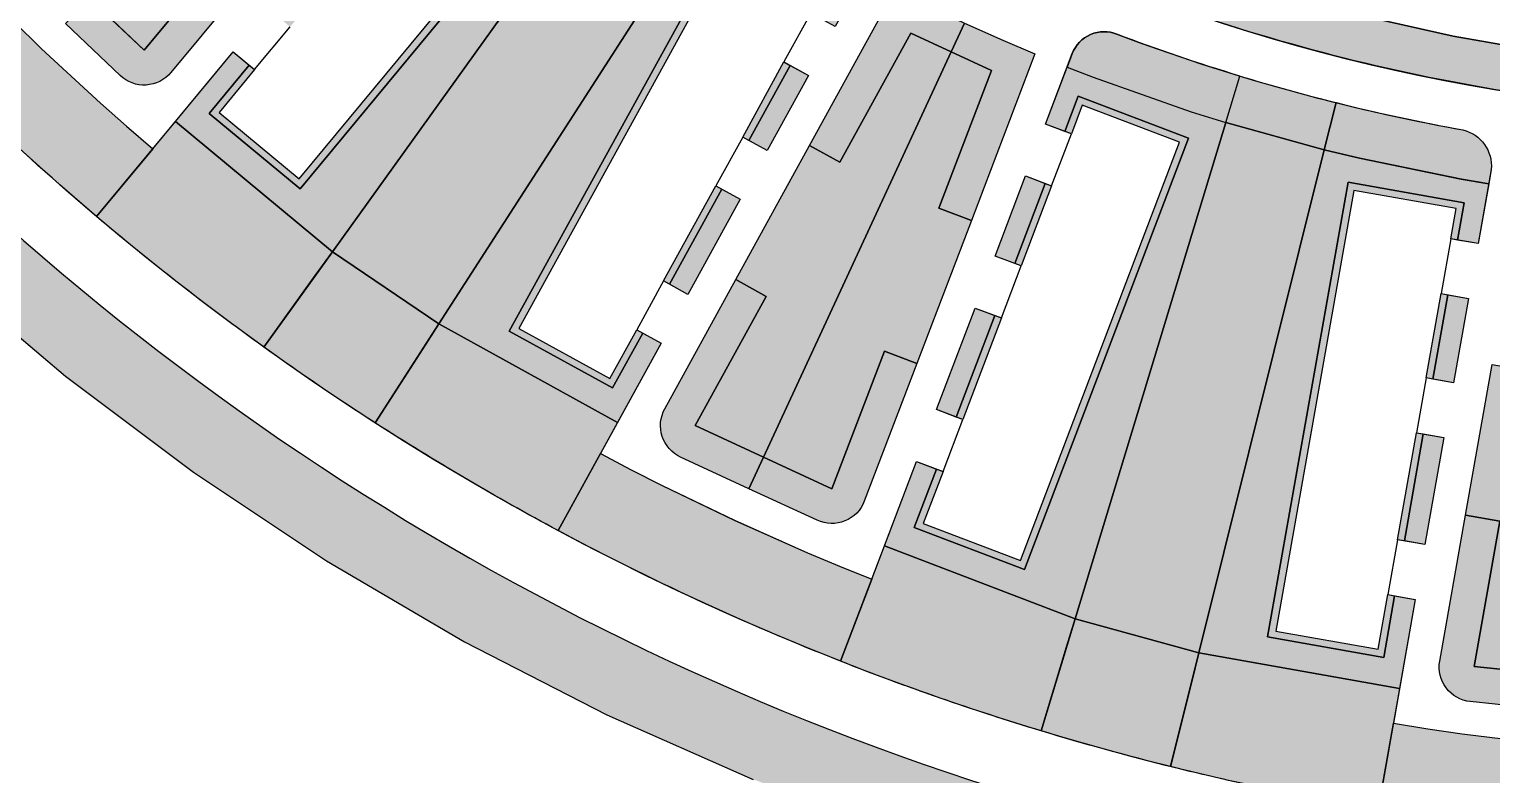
# Model space of a CAD drawing. Header units: millimetres. Extents: x 2240546 to 2245671, y 376439 to 383894.
# Drawn here: x 2243454.5 to 2243664.8, y 377896.7 to 378003.9 of the extents above; entities that cross this region are included whole.
import ezdxf

# ---------------------------------------------------------------- set-up
doc = ezdxf.new("R2010")
doc.units = ezdxf.units.MM
for name, color, linetype, true_color in [('благоустройство_внутридворовые_дороги', 7, 'Continuous', 0x000000), ('благоустройство_внутридворовые_площадки', 7, 'Continuous', 0x000000), ('благоустройство_внутриквартальные_дороги_парковки', 7, 'Continuous', 0x000000), ('благоустройство_зеленые насаждения', 7, 'Continuous', 0x000000), ('благоустройство_озеленение', 7, 'Continuous', 0x000000), ('благоустройство_отмостка', 7, 'Continuous', 0x000000), ('благоустройство_парковка', 7, 'Continuous', 0x000000), ('благоустройство_спорт', 7, 'Continuous', 0x000000)]:
    doc.layers.add(name, color=color, linetype=linetype, true_color=true_color)
for name, color, linetype, transparency in [('благоустройство_штриховка_внутридомовые_площадки', 221, 'Continuous', 0.5), ('благоустройство_штриховка_зеленые насаждения', 90, 'Continuous', 0.5), ('благоустройство_штриховка_озеленение', 105, 'Continuous', 0.5), ('благоустройство_штриховка_отмостка', 160, 'Continuous', 0.5), ('благоустройство_штриховка_парковка', 252, 'Continuous', 0.5), ('благоустройство_штриховка_спорт', 165, 'Continuous', 0.5)]:
    doc.layers.add(name, color=color, linetype=linetype, transparency=transparency)

msp = doc.modelspace()

# ---------------------------------------------------------------- hatches: boundary and pattern name
at = {"layer": 'благоустройство_штриховка_внутридомовые_площадки'}
h = msp.add_hatch(color=256, dxfattribs=at)
h.dxf.hatch_style = 1
edge = h.paths.add_edge_path()
edge.add_line((2243464.181193324, 377976.9896142869), (2243475.516329422, 377990.6573941502))
edge.add_line((2243475.516329422, 377990.6573941502), (2243498.107713418, 377971.9317375436))
edge.add_line((2243498.107713418, 377971.9317375436), (2243488.247885377, 377958.2041880465))
edge.add_arc((2243710.673171768, 378267.9703733175), 381.3503606443486, 229.7318150913817, 234.3200462095495, ccw=False)
h = msp.add_hatch(color=256, dxfattribs=at)
h.dxf.hatch_style = 1
edge = h.paths.add_edge_path()
edge.add_line((2243504.230164188, 377947.331351698), (2243513.380495264, 377961.5369891122))
edge.add_line((2243513.380495264, 377961.5369891122), (2243539.115076352, 377947.3787062834))
edge.add_line((2243539.115076352, 377947.3787062834), (2243530.567330601, 377931.8305459518))
edge.add_arc((2243710.673171773, 378267.9703733109), 381.3503606413211, 237.2245939439619, 241.8173131142083, ccw=False)
h = msp.add_hatch(color=256, dxfattribs=at)
h.dxf.hatch_style = 1
edge = h.paths.add_edge_path()
edge.add_line((2243571.17214192, 377913.0512836134), (2243577.491055484, 377929.6140678154))
edge.add_line((2243577.491055484, 377929.6140678154), (2243604.917194094, 377919.1604342862))
edge.add_line((2243604.917194094, 377919.1604342862), (2243600.016005974, 377903.027789855))
edge.add_arc((2243710.67317179, 378267.9703733411), 381.3503606763534, 248.54268037333298, 253.1317511832754, ccw=False)
h = msp.add_hatch(color=256, dxfattribs=at)
h.dxf.hatch_style = 1
edge = h.paths.add_edge_path()
edge.add_line((2243618.648915856, 377897.889795753), (2243622.725949808, 377914.2441981162))
edge.add_line((2243622.725949808, 377914.2441981162), (2243651.577839302, 377909.1269515099))
edge.add_line((2243651.577839302, 377909.1269515099), (2243648.501898037, 377891.7220108088))
edge.add_arc((2243710.673171798, 378267.9703733672), 381.3503607038534, 256.036036528064, 260.6172297214437, ccw=False)
at = {"layer": 'благоустройство_штриховка_зеленые насаждения'}
h = msp.add_hatch(color=256, dxfattribs=at)
h.dxf.hatch_style = 1
h.paths.add_polyline_path([(2243432.96535363, 378184.5398299106), (2243361.593870905, 378163.0302215508), (2243367.370228818, 378145.4817499255), (2243437.56232893, 378170.5761162119)])
h.paths.add_polyline_path([(2243425.144127647, 378041.4828236525), (2243483.535535209, 378087.8213964698), (2243474.691707065, 378099.5641315955), (2243414.028601357, 378056.2390103792)])
h.paths.add_polyline_path([(2243553.749553695, 378024.2088424526), (2243513.380495264, 377961.5369891122), (2243498.107713418, 377971.9317375436), (2243541.596379467, 378032.4797322301)])
h.paths.add_polyline_path([(2243640.756508552, 377986.5710455166), (2243622.725949808, 377914.2441981162), (2243604.917194094, 377919.1604342862), (2243626.586610967, 377990.4870165132)])
at = {"layer": 'благоустройство_штриховка_озеленение'}
h = msp.add_hatch(color=256, dxfattribs=at)
h.dxf.hatch_style = 1
edge = h.paths.add_edge_path()
edge.add_line((2243750.065189532, 377868.2842828212), (2243729.729840603, 377842.7888543669))
edge.add_line((2243729.729840603, 377842.7888543669), (2243715.164217213, 377824.5272149753))
edge.add_line((2243715.164217213, 377824.5272149753), (2243679.390310575, 377789.4594794274))
edge.add_arc((2243675.190170497, 377793.7441991757), 6.000000000040395, 265.6852534257291, 314.428877117389, ccw=False)
edge.add_arc((2243710.997436291, 378268.3318569419), 481.9365558429726, 209.3766212396923, 265.6852534258702, ccw=False)
edge.add_arc((2243296.259636924, 378034.8620238502), 6.000000000040554, 129.573413570651, 209.3766212378779, ccw=False)
edge.add_line((2243292.437238602, 378039.4868774768), (2243356.635538968, 378092.5461730609))
edge.add_arc((2243359.001608998, 378089.5763913987), 3.797089742026076, 26.18548165470179, 128.544863079497, ccw=False)
edge.add_arc((2243711.505055718, 378267.761085825), 391.1822117079377, 206.8219656373001, 274.8918008137009)
edge.add_arc((2243745.37450766, 377872.0256065943), 5.999999999999047, -38.576130654556096, 94.89180081271451, ccw=False)
h.paths.add_polyline_path([(2243300.752326224, 378034.034505347), (2243328.166667989, 378056.6922027413), (2243355.577207067, 378079.3467572508), (2243368.568230068, 378056.8141121496), (2243381.221554879, 378037.6070411429), (2243394.954826703, 378019.1523657622), (2243409.722348829, 378001.5122296812), (2243425.474227178, 377984.7463450734), (2243442.158586183, 377968.909690956), (2243459.725024809, 377954.05051456), (2243478.108191085, 377940.2239661592), (2243497.253144562, 377927.4708906144), (2243517.095288005, 377915.8343315073), (2243537.571119912, 377905.3514855703), (2243558.614575407, 377896.056396552), (2243580.155417634, 377887.9802562156), (2243602.122605566, 377881.1496764554), (2243624.444360254, 377875.5869238779), (2243647.047523738, 377871.3101902045), (2243669.856592242, 377868.333588442), (2243693.02170411, 377866.6567493176), (2243721.561479864, 377866.4323857408), (2243722.302927638, 377848.7126170077), (2243708.099357251, 377830.9049012956), (2243673.8749137, 377797.3560426864), (2243650.957872407, 377799.7258923344), (2243621.097379521, 377804.5277182259), (2243597.657290986, 377809.6922263389), (2243574.508970398, 377816.0408024475), (2243551.71375477, 377823.5566237076), (2243529.33039021, 377832.220192725), (2243507.415410726, 377842.0096100857), (2243486.026496996, 377852.8990997235), (2243465.217022425, 377864.8615513959), (2243445.042621611, 377877.8650390867), (2243426.021325357, 377891.5229989057), (2243407.252429103, 377906.4820677938), (2243389.266241506, 377922.3761696066), (2243372.110451031, 377939.1633430788), (2243355.829265494, 377956.8003661568), (2243340.465435142, 377975.2408549956), (2243326.058187414, 377994.4375817704), (2243312.643968228, 378014.3420662411)], flags=16)
h = msp.add_hatch(color=256, dxfattribs=at)
h.dxf.hatch_style = 1
h.paths.add_polyline_path([(2243475.516329422, 377990.6573941502), (2243483.821158173, 378000.6712631932), (2243486.142404932, 377998.7472194268), (2243480.392870426, 377991.8107433358), (2243493.447051042, 377980.9903448815), (2243535.801180277, 378032.088117147), (2243522.747006775, 378042.9085241826), (2243519.286714583, 378038.7338846461), (2243516.975549764, 378040.6484554437), (2243522.564957324, 378047.3881001744), (2243525.626459444, 378044.8133035131), (2243537.384332711, 378035.5628017618), (2243541.596379467, 378032.4797322301), (2243498.107713418, 377971.9317375436)])
h.paths.add_polyline_path([(2243504.006721817, 378025.0107886602), (2243511.868625539, 378034.4905836877), (2243514.180879381, 378032.5739940039), (2243506.321496438, 378023.0921095445)], flags=17)
h.paths.add_polyline_path([(2243488.928077851, 378006.8291294662), (2243498.899800927, 378018.8529209264), (2243501.21621299, 378016.932884561), (2243491.247687168, 378004.906442949)], flags=17)
h = msp.add_hatch(color=256, dxfattribs=at)
h.dxf.hatch_style = 1
edge = h.paths.add_edge_path()
edge.add_arc((2243711.227620468, 378268.5503087275), 488.2444813585995, 209.5139080991794, 263.5814772800924, ccw=False)
edge.add_arc((2243282.597542293, 378025.5058382428), 4.510514244161068, 33.93860936456628, 131.4206566140118)
edge.add_line((2243279.6134661, 378028.8881492901), (2243218.316556584, 377978.2268261421))
edge.add_arc((2243222.138954906, 377973.6019725155), 5.999999999808238, 129.5734135668693, 211.0768602717923)
edge.add_arc((2243711.198153158, 378268.3520197278), 577.0135635221053, 211.0768602714099, 252.9048203245552)
edge.add_arc((2243547.516598354, 377734.2371570957), 18.38976869824999, 251.1640875196371, 288.8359124789898)
edge.add_line((2243553.453900376, 377716.8322141923), (2243604.933020054, 377739.0244705652))
edge.add_line((2243604.933020054, 377739.0244705652), (2243659.115264485, 377772.2906557372))
edge.add_arc((2243655.975933962, 377777.4038351661), 6.000000000258274, 301.5486095541805, 443.5814772758641)
h.paths.add_polyline_path([(2243226.618025963, 377972.7631986602), (2243253.892309148, 377995.3051389471), (2243281.209030794, 378017.8821542255), (2243294.883884732, 377995.7650957647), (2243307.92908821, 377976.8202210417), (2243321.835913173, 377958.4989406553), (2243336.574842193, 377940.8401041927), (2243352.114920851, 377923.8808920692), (2243368.422768609, 377907.6578709764), (2243385.462620927, 377892.2065971213), (2243403.197920859, 377877.5600752201), (2243421.592914441, 377863.7479350881), (2243440.606360481, 377850.8012673893), (2243460.198785083, 377838.7469833232), (2243480.327436628, 377827.6114485814), (2243500.94886544, 377817.4186447011), (2243522.020133216, 377808.1898071222), (2243543.493190835, 377799.9458464292), (2243565.324609238, 377792.7032680745), (2243596.838744429, 377784.1718419035), (2243645.697161535, 377775.2000275024), (2243600.544728135, 377747.477860836), (2243547.977709168, 377724.8166193665), (2243542.051338603, 377726.6294838772), (2243516.464165784, 377735.28303031), (2243494.097422916, 377743.9859509734), (2243472.117445888, 377753.6274805342), (2243450.564530808, 377764.1900647352), (2243429.47691421, 377775.655045477), (2243408.893632402, 377788.0012035542), (2243388.850400348, 377801.2071068579), (2243369.529339811, 377815.1389796867), (2243350.669196456, 377829.9851853614), (2243332.453681022, 377845.6157935433), (2243314.9162889, 377862.0019791468), (2243298.087014563, 377879.1156849543), (2243281.997043374, 377896.9251960086), (2243266.673659711, 377915.400381335), (2243252.145888045, 377934.5063013283), (2243238.439774322, 377954.208471912)], flags=16)
h = msp.add_hatch(color=256, dxfattribs=at)
h.dxf.hatch_style = 1
h.paths.add_polyline_path([(2243539.115076352, 377947.3787062834), (2243513.380495264, 377961.5369891122), (2243553.749553695, 378024.2088424526), (2243558.16202089, 378021.4224027216), (2243571.102904092, 378013.8668050289), (2243574.621398327, 378011.9639200743), (2243570.403219254, 378004.2911457216), (2243567.772475473, 378005.7384928669), (2243570.383053409, 378010.4835635559), (2243555.527318961, 378018.6566785257), (2243523.535391897, 377960.5071196564), (2243538.391120971, 377952.3339949223), (2243542.739393349, 377960.2375550962), (2243545.384355142, 377958.7823856765)])
h.paths.add_polyline_path([(2243557.979691755, 377987.9388132131), (2243563.916231494, 377998.7292593881), (2243566.549165502, 377997.2807072536), (2243560.615997532, 377986.4884060434)], flags=17)
h.paths.add_polyline_path([(2243546.595641548, 377967.2467962456), (2243554.123451392, 377980.9295863066), (2243556.761947394, 377979.4779741488), (2243549.238413112, 377965.7928318167)], flags=17)
h = msp.add_hatch(color=256, dxfattribs=at)
h.dxf.hatch_style = 1
edge = h.paths.add_edge_path()
edge.add_line((2243431.798570388, 378007.8606767104), (2243441.146022589, 378016.3997496835))
edge.add_line((2243441.146022589, 378016.3997496835), (2243444.583334439, 378012.7675822888))
edge.add_line((2243444.583334439, 378012.7675822888), (2243448.070690671, 378009.1811313365))
edge.add_line((2243448.070690671, 378009.1811313365), (2243456.27300371, 378001.1146501786))
edge.add_line((2243456.27300371, 378001.1146501786), (2243464.722725389, 377993.3076054401))
edge.add_line((2243464.722725389, 377993.3076054401), (2243468.471917458, 377989.9958282663))
edge.add_line((2243468.471917458, 377989.9958282663), (2243472.264377456, 377986.7362270689))
edge.add_line((2243472.264377456, 377986.7362270689), (2243464.181193324, 377976.9896142868))
edge.add_arc((2243710.673171843, 378267.9703733992), 381.3503607549131, 223.0060351164906, 229.7318150907823, ccw=False)
h = msp.add_hatch(color=256, dxfattribs=at)
h.dxf.hatch_style = 1
edge = h.paths.add_edge_path()
edge.add_line((2243621.741820917, 378013.10448239), (2243626.477971445, 378011.4972065176))
edge.add_line((2243626.477971445, 378011.4972065176), (2243631.245987489, 378009.9768995471))
edge.add_line((2243631.245987489, 378009.9768995471), (2243645.175574686, 378006.0818638076))
edge.add_line((2243645.175574686, 378006.0818638076), (2243659.293148298, 378002.937350217))
edge.add_line((2243659.293148298, 378002.937350217), (2243664.220461027, 378002.071712642))
edge.add_line((2243664.220461027, 378002.071712642), (2243669.147773747, 378001.2060750702))
edge.add_line((2243669.147773747, 378001.2060750702), (2243668.236726643, 377994.7695368147))
edge.add_arc((2243710.997436295, 378268.3318569505), 276.8841297150421, 250.7048470774595, 261.11594756848547, ccw=False)
edge.add_line((2243619.505353943, 378007.0006109142), (2243621.741820917, 378013.10448239))
h = msp.add_hatch(color=256, dxfattribs=at)
h.dxf.hatch_style = 1
h.paths.add_polyline_path([(2243582.127372175, 377941.7665226517), (2243584.983170028, 377940.6802255409), (2243581.776406622, 377932.2498770285), (2243597.624214267, 377926.2216395481), (2243621.220462956, 377988.2544666766), (2243605.372659275, 377994.2827145753), (2243603.448148626, 377989.223315602), (2243600.640232258, 377990.2913994073), (2243603.761851063, 377998.4736125887), (2243607.511902035, 377997.0134333426), (2243621.599725383, 377992.051216887), (2243626.586610967, 377990.4870165132), (2243604.917194094, 377919.1604342863), (2243577.491055484, 377929.6140678154)])
h.paths.add_polyline_path([(2243593.398658074, 377971.3101888736), (2243597.788610819, 377982.8168882698), (2243600.603902594, 377981.7459989849), (2243596.225303981, 377970.2349806693)], flags=17)
h.paths.add_polyline_path([(2243584.978992421, 377949.2410306612), (2243590.547032458, 377963.8356667889), (2243593.381053783, 377962.7576531008), (2243587.827414871, 377948.157539029)], flags=17)
h = msp.add_hatch(color=256, dxfattribs=at)
h.dxf.hatch_style = 1
edge = h.paths.add_edge_path()
edge.add_line((2243626.586610967, 377990.4870165132), (2243628.621418372, 377997.184744399))
edge.add_arc((2243710.997436305, 378268.3318569847), 283.3841297497155, 253.1009234675803, 256.0019015991517)
edge.add_line((2243642.449736397, 377993.3631718017), (2243640.756508552, 377986.5710455166))
edge.add_line((2243640.756508552, 377986.5710455166), (2243626.586610967, 377990.4870165132))
h = msp.add_hatch(color=256, dxfattribs=at)
h.dxf.hatch_style = 1
h.paths.add_polyline_path([(2243651.577839301, 377909.1269515101), (2243622.725949808, 377914.2441981162), (2243640.756508552, 377986.5710455166), (2243645.801213711, 377985.3611953071), (2243660.462869395, 377982.3787885018), (2243664.405292128, 377981.7099546262), (2243662.881458662, 377973.0874782365), (2243659.926035154, 377973.610735484), (2243660.871500745, 377978.9508304257), (2243644.175554173, 377981.9068450288), (2243632.604839865, 377916.5541621126), (2243649.300784491, 377913.5981365347), (2243650.871498544, 377922.4697044133), (2243653.842903747, 377921.9436176093)])
h.paths.add_polyline_path([(2243658.531322591, 377965.7332436129), (2243661.489207834, 377965.2095505155), (2243659.345896285, 377953.0818123808), (2243656.384221304, 377953.6061764506)], flags=17)
h.paths.add_polyline_path([(2243652.266210023, 377930.3471901618), (2243654.989509825, 377945.7286907019), (2243657.953646539, 377945.2038907826), (2243655.235153493, 377929.8215392072)], flags=17)
h = msp.add_hatch(color=256, dxfattribs=at)
h.dxf.hatch_style = 1
edge = h.paths.add_edge_path()
edge.add_line((2243488.247885377, 377958.2041880463), (2243495.632720555, 377968.4858775457))
edge.add_line((2243495.632720555, 377968.4858775457), (2243498.107713418, 377971.9317375436))
edge.add_line((2243498.107713418, 377971.9317375436), (2243513.380495264, 377961.5369891122))
edge.add_line((2243513.380495264, 377961.5369891122), (2243511.083420579, 377957.97084382))
edge.add_line((2243511.083420579, 377957.97084382), (2243504.230164192, 377947.3313516956))
edge.add_arc((2243710.673171793, 378267.9703733526), 381.3503606875019, 234.3200462096388, 237.2245939454328, ccw=False)
h = msp.add_hatch(color=256, dxfattribs=at)
h.dxf.hatch_style = 1
edge = h.paths.add_edge_path()
edge.add_arc((2243520.227111492, 377711.1563276603), 5.999999999993748, 277.2576452882601, 431.0815649491723)
edge.add_arc((2243711.198153157, 378268.352019724), 583.0135635186404, 211.1658536573136, 251.0815649502661, ccw=False)
edge.add_arc((2243208.433723055, 377964.0425100059), 4.67797601076352, 33.61823493345445, 122.0193075238727)
edge.add_line((2243205.953436741, 377968.0088230744), (2243144.41756091, 377917.1499964994))
edge.add_arc((2243148.239959232, 377912.5251428729), 5.999999999718504, 129.5734135675775, 212.3041310149553)
edge.add_arc((2243711.117588278, 378268.4184135962), 671.951383680911, 212.3041310126749, 236.2782000476982)
edge.add_line((2243338.07643322, 377709.527584665), (2243360.305399296, 377699.9123227854))
edge.add_line((2243360.305399296, 377699.9123227854), (2243436.938529983, 377694.5009284618))
edge.add_line((2243436.938529983, 377694.5009284618), (2243520.985099512, 377705.2043990517))
h.paths.add_polyline_path([(2243152.747512755, 377911.7099095092), (2243179.93999677, 377934.1842435456), (2243207.158125507, 377956.6797727057), (2243220.756590137, 377935.6984469207), (2243234.038205613, 377916.9190441821), (2243248.0389596, 377898.6691437021), (2243262.737170335, 377880.9769722878), (2243278.112064668, 377863.867609159), (2243294.13851111, 377847.3690210562), (2243310.793030054, 377831.5052255089), (2243328.051396438, 377816.2993323803), (2243345.887341321, 377801.7745815182), (2243364.273161687, 377787.9535163596), (2243383.181666126, 377774.8565348319), (2243402.584020154, 377762.5035882113), (2243422.451412776, 377750.913008219), (2243449.607777283, 377736.6773461326), (2243505.235302341, 377712.7753639258), (2243436.670443856, 377704.0435150187), (2243362.590311931, 377709.2746311402), (2243356.189647289, 377712.0432739336), (2243342.639014895, 377717.9046747142), (2243333.264528946, 377724.1443513648), (2243313.799773774, 377738.1845119434), (2243294.855968703, 377752.9208855111), (2243276.457560059, 377768.3345704666), (2243258.630460164, 377784.4038566905), (2243241.396793912, 377801.1087547781), (2243224.77953968, 377818.4270364146), (2243208.800566727, 377836.3359139991), (2243193.481081989, 377854.8115871262), (2243178.840559097, 377873.8305913246), (2243164.898557971, 377893.3675844883)], flags=16)
h = msp.add_hatch(color=256, dxfattribs=at)
h.dxf.hatch_style = 1
edge = h.paths.add_edge_path()
edge.add_line((2243536.660924707, 377942.9146587594), (2243541.084868186, 377940.583033383))
edge.add_line((2243541.084868186, 377940.583033383), (2243545.54146622, 377938.3108059287))
edge.add_line((2243545.54146622, 377938.3108059287), (2243555.904754734, 377933.315639623))
edge.add_line((2243555.904754734, 377933.315639623), (2243566.418643384, 377928.6459067089))
edge.add_line((2243566.418643384, 377928.6459067089), (2243571.034663793, 377926.7180480015))
edge.add_line((2243571.034663793, 377926.7180480015), (2243575.674845381, 377924.8535191481))
edge.add_line((2243575.674845381, 377924.8535191481), (2243571.17214192, 377913.0512836134))
edge.add_arc((2243710.6731718, 378267.9703733598), 381.3503606972375, 241.8173131141051, 248.5426803729893, ccw=False)
edge.add_line((2243530.567330601, 377931.8305459517), (2243536.660924707, 377942.9146587594))
h = msp.add_hatch(color=256, dxfattribs=at)
h.dxf.hatch_style = 1
edge = h.paths.add_edge_path()
edge.add_line((2243600.016005974, 377903.0277898549), (2243603.683386771, 377915.0992608815))
edge.add_line((2243603.683386771, 377915.0992608815), (2243604.917194095, 377919.1604342861))
edge.add_line((2243604.917194095, 377919.1604342861), (2243622.725949808, 377914.2441981162))
edge.add_line((2243622.725949808, 377914.2441981162), (2243621.698008535, 377910.1207678526))
edge.add_line((2243621.698008535, 377910.1207678526), (2243618.648915856, 377897.889795753))
edge.add_arc((2243710.673171806, 378267.9703733915), 381.3503607292509, 253.13175118319919, 256.0360365278598, ccw=False)
h = msp.add_hatch(color=256, dxfattribs=at)
h.dxf.hatch_style = 1
edge = h.paths.add_edge_path()
edge.add_line((2243650.692341889, 377904.116443027), (2243655.631366032, 377903.3329933709))
edge.add_line((2243655.631366032, 377903.3329933709), (2243660.582186398, 377902.6162916153))
edge.add_line((2243660.582186398, 377902.6162916153), (2243672.001657775, 377901.2230166824))
edge.add_line((2243672.001657775, 377901.2230166824), (2243683.459072263, 377900.1862191156))
edge.add_line((2243683.459072263, 377900.1862191156), (2243688.449976712, 377899.8468718877))
edge.add_line((2243688.449976712, 377899.8468718877), (2243693.443370385, 377899.5752611852))
edge.add_line((2243693.443370385, 377899.5752611852), (2243692.982367867, 377887.0305709508))
edge.add_arc((2243710.673171794, 378267.9703733429), 381.350360679058, 260.617229721538, 267.3411004430541, ccw=False)
edge.add_line((2243648.501898037, 377891.7220108088), (2243650.692341889, 377904.116443027))
at = {"layer": 'благоустройство_штриховка_отмостка'}
h = msp.add_hatch(color=256, dxfattribs=at)
h.dxf.hatch_style = 1
h.paths.add_polyline_path([(2243486.142404932, 377998.7472194268), (2243486.912307259, 377998.1090598831), (2243481.800934405, 377991.9424861918), (2243493.315308209, 377982.3984086146), (2243534.393116718, 378031.9563747973), (2243522.878749189, 378041.5004599437), (2243520.056800724, 378038.0959446665), (2243519.286714583, 378038.733884646), (2243522.747006775, 378042.9085241826), (2243535.801180277, 378032.088117147), (2243493.447051042, 377980.9903448815), (2243480.392870426, 377991.8107433358)])
h.paths.add_polyline_path([(2243506.321496438, 378023.0921095444), (2243514.180879381, 378032.5739940039), (2243514.950784062, 378031.9358325095), (2243507.091399844, 378022.453949106)], flags=17)
h.paths.add_polyline_path([(2243491.247687168, 378004.906442949), (2243501.21621299, 378016.932884561), (2243501.986116396, 378016.2947241227), (2243492.017590575, 378004.2682825095)], flags=17)
h = msp.add_hatch(color=256, dxfattribs=at)
h.dxf.hatch_style = 1
h.paths.add_polyline_path([(2243545.719487253, 377967.7288270032), (2243553.247297097, 377981.4116170643), (2243554.123451392, 377980.9295863066), (2243546.595641548, 377967.2467962456)], flags=17)
h.paths.add_polyline_path([(2243566.896321177, 378006.2205236245), (2243569.024868193, 378010.0894393582), (2243555.921442969, 378017.2984939646), (2243524.893576797, 377960.9012432782), (2243537.99699728, 377953.6921800594), (2243541.863236666, 377960.7195815141), (2243542.739393349, 377960.2375550962), (2243538.391120971, 377952.3339949223), (2243523.535391897, 377960.5071196564), (2243555.527318961, 378018.6566785257), (2243570.383053409, 378010.4835635559), (2243567.772475473, 378005.7384928669)])
h.paths.add_polyline_path([(2243563.040077199, 377999.2112901458), (2243563.916231494, 377998.7292593881), (2243557.979691755, 377987.938813213), (2243557.10353746, 377988.4208439706)], flags=17)
h = msp.add_hatch(color=256, dxfattribs=at)
h.dxf.hatch_style = 1
h.paths.add_polyline_path([(2243603.448148626, 377989.223315602), (2243605.372659275, 377994.2827145753), (2243621.220462956, 377988.2544666766), (2243597.624214267, 377926.2216395481), (2243581.776406622, 377932.2498770285), (2243584.983170028, 377940.6802255411), (2243585.917833361, 377940.3246954474), (2243583.066602022, 377932.8290110184), (2243597.045080378, 377927.5118347229), (2243619.93026779, 377987.6753333012), (2243605.95179293, 377992.992518786), (2243604.382813058, 377988.8677850905)])
h.paths.add_polyline_path([(2243596.225303981, 377970.2349806693), (2243600.603902594, 377981.7459989849), (2243601.538566639, 377981.3904686205), (2243597.159962144, 377969.8794525421)], flags=17)
h.paths.add_polyline_path([(2243587.827414871, 377948.157539029), (2243593.381053783, 377962.7576531008), (2243594.315713253, 377962.4021244762), (2243588.762076896, 377947.8020094327)], flags=17)
h = msp.add_hatch(color=256, dxfattribs=at)
h.dxf.hatch_style = 1
h.paths.add_polyline_path([(2243657.546637435, 377965.9075819583), (2243658.531322591, 377965.7332436129), (2243656.384221304, 377953.6061764506), (2243655.399535516, 377953.780514908)], flags=17)
h.paths.add_polyline_path([(2243654.004824036, 377945.9030291594), (2243654.989509825, 377945.7286907019), (2243652.266210023, 377930.3471901618), (2243651.281526992, 377930.5215281309)], flags=17)
h.paths.add_polyline_path([(2243658.941349366, 377973.7850739415), (2243659.712476024, 377978.1404831787), (2243644.985901029, 377980.7478208669), (2243633.763864471, 377917.3645087124), (2243648.49043775, 377914.7571613439), (2243649.886814136, 377922.6440426263), (2243650.871498544, 377922.4697044133), (2243649.300784491, 377913.5981365347), (2243632.604839865, 377916.5541621126), (2243644.175554173, 377981.9068450288), (2243660.871500745, 377978.9508304257), (2243659.926035154, 377973.610735484)])
at = {"layer": 'благоустройство_штриховка_парковка'}
h = msp.add_hatch(color=256, dxfattribs=at)
h.dxf.hatch_style = 1
edge = h.paths.add_edge_path()
edge.add_line((2243463.17509873, 378008.3552534381), (2243471.009125552, 378000.8876720105))
edge.add_line((2243471.009125552, 378000.8876720105), (2243484.532923819, 378017.1945157547))
edge.add_line((2243484.532923819, 378017.1945157547), (2243488.382438887, 378014.0037109198))
edge.add_line((2243488.382438887, 378014.0037109198), (2243474.857793532, 377997.6958457597))
edge.add_arc((2243471.009125478, 378000.8876719155), 5.000000000046652, 226.3718657544666, 320.3299733631901, ccw=False)
edge.add_line((2243467.559250205, 377997.2685061817), (2243459.72517659, 378004.7361323801))
edge.add_line((2243459.72517659, 378004.7361323801), (2243463.17509873, 378008.3552534381))
h = msp.add_hatch(color=256, dxfattribs=at)
h.dxf.hatch_style = 1
h.paths.add_polyline_path([(2243566.710351879, 377987.1952210366), (2243579.056857206, 378009.6532409428), (2243583.533854843, 378007.4181198778), (2243589.005025264, 378004.815644089), (2243587.102189444, 378000.6611258246), (2243581.297186402, 378003.3496695288), (2243571.091390774, 377984.7855531731)])
h = msp.add_hatch(color=256, dxfattribs=at)
h.dxf.hatch_style = 1
h.paths.add_polyline_path([(2243585.322310413, 377978.195144807), (2243592.873592265, 377997.9881438119), (2243587.102189444, 378000.6611258246), (2243589.005025265, 378004.8156440886), (2243594.529263032, 378002.3278956892), (2243599.130189753, 378000.3604742597), (2243589.994432971, 377976.4143379018)])
h = msp.add_hatch(color=256, dxfattribs=at)
h.dxf.hatch_style = 1
edge = h.paths.add_edge_path()
edge.add_line((2243626.586610967, 377990.4870165132), (2243628.621418372, 377997.1847443991))
edge.add_arc((2243710.997436284, 378268.3318569171), 283.3841296787165, 249.32332429007232, 253.1009234677456, ccw=False)
edge.add_arc((2243609.082668562, 377998.6598352456), 4.904970715372655, 67.79708065250331, 158.8892247277394)
edge.add_line((2243604.506890954, 378000.4264696171), (2243603.761851063, 377998.4736125887))
edge.add_line((2243603.761851063, 377998.4736125887), (2243607.511902035, 377997.0134333426))
edge.add_line((2243607.511902035, 377997.0134333426), (2243621.599725383, 377992.051216887))
edge.add_line((2243621.599725383, 377992.051216887), (2243626.586610967, 377990.4870165132))
h = msp.add_hatch(color=256, dxfattribs=at)
h.dxf.hatch_style = 1
edge = h.paths.add_edge_path()
edge.add_line((2243640.756508552, 377986.5710455166), (2243642.449736397, 377993.3631718017))
edge.add_arc((2243710.997436296, 378268.3318569412), 283.3841297052087, 256.0019015988494, 259.771898974379)
edge.add_arc((2243659.418718758, 377984.2304772162), 5.370257712455691, -4.938071121831626, 76.44221176175131, ccw=False)
edge.add_line((2243664.76904379, 377983.7682111129), (2243664.405292116, 377981.7099546281))
edge.add_line((2243664.405292116, 377981.7099546281), (2243660.465684581, 377982.3782158497))
edge.add_line((2243660.465684581, 377982.3782158497), (2243645.801213711, 377985.3611953071))
edge.add_line((2243645.801213711, 377985.3611953071), (2243640.756508552, 377986.5710455166))
h = msp.add_hatch(color=256, dxfattribs=at)
h.dxf.hatch_style = 1
edge = h.paths.add_edge_path()
edge.add_line((2243558.006868876, 377937.8561404141), (2243548.185095356, 377942.4024529789))
edge.add_arc((2243550.285407012, 377946.9399292545), 5.000000000582462, 151.2052831074055, 245.1614772162778, ccw=False)
edge.add_line((2243545.903651523, 377949.3482936043), (2243556.111702013, 377967.9165115171))
edge.add_line((2243556.111702013, 377967.9165115171), (2243560.492740909, 377965.5068436537))
edge.add_line((2243560.492740909, 377965.5068436537), (2243550.285407027, 377946.9399292469))
edge.add_line((2243550.285407027, 377946.9399292469), (2243560.107511741, 377942.3934632943))
edge.add_line((2243560.107511741, 377942.3934632943), (2243558.006868876, 377937.8561404141))
h = msp.add_hatch(color=256, dxfattribs=at)
h.dxf.hatch_style = 1
edge = h.paths.add_edge_path()
edge.add_line((2243558.006868876, 377937.856140414), (2243560.107510765, 377942.393461186))
edge.add_line((2243560.107510765, 377942.393461186), (2243569.929072997, 377937.8472490664))
edge.add_line((2243569.929072997, 377937.8472490664), (2243577.480354848, 377957.6402480692))
edge.add_line((2243577.480354848, 377957.6402480692), (2243582.152477405, 377955.8594411639))
edge.add_line((2243582.152477405, 377955.8594411639), (2243574.600640191, 377936.0649865337))
edge.add_arc((2243569.929072977, 377937.8472490757), 5.000000000091321, 245.1614772242817, 339.11750844875417, ccw=False)
edge.add_line((2243567.828761321, 377933.3097728005), (2243558.006868876, 377937.856140414))
h = msp.add_hatch(color=256, dxfattribs=at)
h.dxf.hatch_style = 1
edge = h.paths.add_edge_path()
edge.add_line((2243672.519106921, 377906.0943171872), (2243661.750945388, 377907.2333073258))
edge.add_arc((2243662.276880818, 377912.2055695798), 5.000000000008387, 169.9777147103667, 263.96205450534103, ccw=False)
edge.add_line((2243657.35318013, 377913.0757256156), (2243661.057931325, 377934.0387313928))
edge.add_line((2243661.057931325, 377934.0387313928), (2243665.981096627, 377933.1655459144))
edge.add_line((2243665.981096627, 377933.1655459144), (2243662.294326105, 377912.3042821739))
edge.add_line((2243662.294326105, 377912.3042821739), (2243673.057746285, 377911.1657935467))
edge.add_line((2243673.057746285, 377911.1657935467), (2243672.519106921, 377906.0943171872))
at = {"layer": 'благоустройство_штриховка_спорт'}
h = msp.add_hatch(color=256, dxfattribs=at)
h.dxf.hatch_style = 1
h.paths.add_polyline_path([(2243463.17509873, 378008.3552534381), (2243507.483882972, 378054.8371297115), (2243512.100106264, 378050.4347140893), (2243498.576959395, 378034.1286557924), (2243502.426474464, 378030.9378509573), (2243488.382438887, 378014.0037109197), (2243484.532923819, 378017.1945157547), (2243471.009124212, 378000.8876731215)])
h = msp.add_hatch(color=256, dxfattribs=at)
h.dxf.hatch_style = 1
h.paths.add_polyline_path([(2243560.107511773, 377942.3934633639), (2243550.285407027, 377946.939929247), (2243560.492740909, 377965.5068436536), (2243556.111702013, 377967.9165115171), (2243566.710351878, 377987.1952210366), (2243571.091390774, 377984.7855531732), (2243581.297186402, 378003.3496695288), (2243587.085341506, 378000.6689288211)])
h = msp.add_hatch(color=256, dxfattribs=at)
h.dxf.hatch_style = 1
h.paths.add_polyline_path([(2243569.929072997, 377937.8472490664), (2243560.107511773, 377942.3934633638), (2243587.085341506, 378000.6689288211), (2243592.873592265, 377997.9881438118), (2243585.322310413, 377978.195144807), (2243589.994432971, 377976.4143379018), (2243582.152477405, 377955.8594411639), (2243577.480354848, 377957.6402480691)])
h = msp.add_hatch(color=256, dxfattribs=at)
h.dxf.hatch_style = 1
h.paths.add_polyline_path([(2243664.886618608, 377955.7030185245), (2243669.809783909, 377954.8298330461), (2243673.498082599, 377975.699743791), (2243679.835051552, 377975.0270452966), (2243673.057746285, 377911.1657935467), (2243662.294326105, 377912.3042821739), (2243665.981096627, 377933.1655459144), (2243661.057931325, 377934.0387313928)])

# ---------------------------------------------------------------- linework, layer by layer
at = {"layer": 'благоустройство_внутридворовые_дороги'}
for points in [[(2243444.338830722, 378223.7204888851), (2243462.817997776, 378226.5316258158), (2243462.215013266, 378230.5037136902), (2243470.124393496, 378231.7043991458), (2243470.727003158, 378227.7347805386), (2243486.170059684, 378230.0840501998), (2243485.568181948, 378234.0488473372), (2243493.477566574, 378235.2495290833), (2243494.079068813, 378231.2872054926), (2243506.254664871, 378233.1394138542), (2243505.653739047, 378237.0979403859), (2243513.563126376, 378238.2986269192), (2243514.163677352, 378234.3425696568), (2243526.843134642, 378236.2714277348, 0.4126471773864088), (2243531.038245991, 378241.9400691411, -0.02799071298212468), (2243529.216472461, 378262.2066772839, 0.396005861629376), (2243523.033981042, 378268.7901061261), (2243440.315935201, 378271.3606347528, 0.4265763418530804), (2243434.129930664, 378265.2977822383, 0.4526049585545446), (2243749.698923511, 377994.1658193477, 0.3815032721551057)], [(2243752.38785752, 377888.9083961085, -0.4472081609823994), (2243329.323373105, 378268.6250746555, -0.4231156094316615)], [(2243566.896321177, 378006.2205236245), (2243563.040077199, 377999.2112901458), (2243566.549165502, 377997.2807072533), (2243560.615997532, 377986.4884060434), (2243557.10353746, 377988.4208439706), (2243553.247297097, 377981.4116170643), (2243556.761947394, 377979.4779741488), (2243549.238413112, 377965.7928318167), (2243545.719487253, 377967.7288270032), (2243541.863239054, 377960.7195858538), (2243545.384355142, 377958.7823856765), (2243536.660924689, 377942.9146587689), (2243541.084868171, 377940.583033391), (2243545.541466224, 377938.3108059269), (2243555.902124143, 377933.3169075836), (2243566.418643396, 377928.6459067038), (2243571.034663793, 377926.7180480015), (2243575.674845381, 377924.8535191481), (2243582.127372175, 377941.7665226517), (2243585.917833361, 377940.3246954474), (2243588.762076896, 377947.8020094327), (2243584.978992421, 377949.2410306612), (2243590.547032458, 377963.8356667889), (2243594.315713253, 377962.4021244762), (2243597.159962144, 377969.8794525421), (2243593.398658074, 377971.3101888736), (2243597.788610819, 377982.8168882698), (2243601.538566639, 377981.3904686204), (2243604.382813058, 377988.8677850905), (2243600.640232258, 377990.2913994073), (2243604.506890954, 378000.4264696171, -0.4198076320617325), (2243610.936197917, 378003.2011089259, 0.04562212044476618), (2243660.677646645, 377989.4510871876, -0.370805764023977), (2243664.769043788, 377983.7682111068), (2243662.881458662, 377973.0874782365), (2243658.941349366, 377973.7850739415), (2243657.546637435, 377965.9075819583), (2243661.489207834, 377965.2095505155), (2243659.345896285, 377953.0818123808), (2243655.399535516, 377953.780514908), (2243654.004824036, 377945.9030291594), (2243657.953646539, 377945.2038907826), (2243655.235153493, 377929.8215392072), (2243651.281526992, 377930.521528131), (2243649.886814136, 377922.6440426263), (2243653.842903747, 377921.9436176093), (2243650.692341892, 377904.1164430266), (2243655.63136603, 377903.3329933712), (2243660.582186398, 377902.6162916153), (2243672.00172725, 377901.2230082059)]]:
    msp.add_lwpolyline(points, format="xyb", dxfattribs=at)
for points in [[(2243750.065189531, 377868.2842828213), (2243729.729840603, 377842.788854367), (2243715.164217213, 377824.5272149755), (2243679.390310575, 377789.4594794276, -0.2159501796887479), (2243674.738758239, 377787.7612043594, -0.2507588605942278), (2243291.031152652, 378031.9187344954, -0.3629981177688105), (2243292.437238601, 378039.486877477), (2243356.635538967, 378092.5461730611, -0.4789018233249984), (2243362.409004237, 378091.2519653875, 0.3060639078991063), (2243744.862861604, 377878.0037516508, -0.6585520208464942)], [(2243656.646675127, 377783.3662261539, -0.240390600466705), (2243286.339628435, 378028.0240777173, 0.4529996935514649), (2243279.6134661, 378028.8881492901), (2243218.316556584, 377978.2268261422, 0.3714171803465746), (2243217.000101161, 377970.5048476901, 0.1845627011226483), (2243541.579296332, 377716.8322141924, 0.1658709277529485), (2243553.453900376, 377716.8322141924), (2243604.933020054, 377739.0244705653), (2243659.115264485, 377772.2906557372, 0.7135094689885076)], [(2243520.985099512, 377705.2043990517, 0.7941822725823653), (2243522.172442331, 377716.8322141924, -0.1759477917286787), (2243212.329284545, 377966.632502329, 0.4060633441732392), (2243205.953436741, 377968.0088230744), (2243144.41756091, 377917.1499964994, 0.3775230849356944), (2243143.168619406, 377909.3186631257, 0.1049898415427816), (2243338.07643322, 377709.527584665), (2243360.305399296, 377699.9123227854), (2243436.938529983, 377694.5009284618)]]:
    msp.add_lwpolyline(points, format="xyb", close=True, dxfattribs=at)
for points in [[(2243448.070690659, 378009.1811313485), (2243456.273003701, 378001.1146501877), (2243464.722725389, 377993.3076054401), (2243468.471917461, 377989.9958282644), (2243468.47191746, 377989.9958282639), (2243472.264377456, 377986.7362270689), (2243483.821158173, 378000.6712631932), (2243486.912307259, 377998.1090598831), (2243492.017590574, 378004.2682825107)], [(2243669.147773747, 378001.2060750702), (2243664.220461027, 378002.0717126421), (2243659.293148298, 378002.937350217), (2243645.175574131, 378006.0818615971)]]:
    msp.add_lwpolyline(points, dxfattribs=at)
at = {"layer": 'благоустройство_внутридворовые_площадки'}
for points in [[(2243464.181193324, 377976.9896142869), (2243475.516329422, 377990.6573941502), (2243498.107713418, 377971.9317375436), (2243488.247885377, 377958.2041880465, -0.02002261004109718)], [(2243504.230164188, 377947.331351698), (2243513.380495264, 377961.5369891122), (2243539.115076352, 377947.3787062834), (2243530.567330601, 377931.8305459518, -0.0200422007210685)], [(2243571.17214192, 377913.0512836134), (2243577.491055484, 377929.6140678154), (2243604.917194094, 377919.1604342862), (2243600.016005974, 377903.027789855, -0.02002627535675217)], [(2243618.648915856, 377897.889795753), (2243622.725949808, 377914.2441981162), (2243651.577839302, 377909.1269515099), (2243648.501898037, 377891.7220108088, -0.01999188900866895)]]:
    msp.add_lwpolyline(points, format="xyb", close=True, dxfattribs=at)
at = {"layer": 'благоустройство_внутриквартальные_дороги_парковки'}
for points in [[(2243470.981883514, 378030.1109362756), (2243467.610699522, 378033.8035127192), (2243483.85353639, 378048.6416492258), (2243487.224720382, 378044.9490727823), (2243502.867849129, 378059.2393646582), (2243512.100106264, 378050.4347140893), (2243498.576959395, 378034.1286557924), (2243502.426474464, 378030.9378509573), (2243488.382438887, 378014.0037109197), (2243484.532923819, 378017.1945157547), (2243471.009124212, 378000.8876731215), (2243455.341111486, 378015.8227973063)], [(2243556.111701999, 377967.9165115248), (2243566.710351878, 377987.1952210366), (2243571.091390774, 377984.7855531732), (2243581.297186402, 378003.3496695288), (2243592.873592265, 377997.9881438118), (2243585.322310413, 377978.195144807), (2243589.994432971, 377976.4143379018), (2243582.152477405, 377955.8594411639), (2243577.480354848, 377957.6402480691), (2243569.929072997, 377937.8472490664), (2243550.285407027, 377946.939929247), (2243560.492740909, 377965.5068436536)], [(2243662.294326105, 377912.3042821739), (2243665.981096627, 377933.1655459144), (2243661.057931324, 377934.0387313931), (2243664.886618608, 377955.7030185245), (2243669.809783909, 377954.8298330461), (2243673.498082599, 377975.699743791), (2243686.184614043, 377974.3530099401), (2243685.406632455, 377953.1827610461), (2243690.403316979, 377953.0007000655), (2243689.595388341, 377931.0155391964), (2243684.598703817, 377931.197600177), (2243683.820722265, 377910.0273519042), (2243662.294326105, 377912.3042821739)]]:
    msp.add_lwpolyline(points, close=True, dxfattribs=at)
at = {"layer": 'благоустройство_зеленые насаждения'}
for points in [[(2243553.749553695, 378024.2088424526), (2243513.380495264, 377961.5369891122), (2243498.107713418, 377971.9317375436), (2243541.596379467, 378032.4797322301)], [(2243640.756508552, 377986.5710455166), (2243622.725949808, 377914.2441981162), (2243604.917194094, 377919.1604342862), (2243626.586610967, 377990.4870165132)]]:
    msp.add_lwpolyline(points, close=True, dxfattribs=at)
at = {"layer": 'благоустройство_озеленение'}
for points in [[(2243750.065189532, 377868.2842828212), (2243729.729840603, 377842.7888543669), (2243715.164217213, 377824.5272149753), (2243679.390310575, 377789.4594794274, -0.2159501796887479), (2243674.73875824, 377787.7612043592, -0.2507588605942278), (2243291.031152653, 378031.9187344952, -0.3629981177688105), (2243292.437238602, 378039.4868774768), (2243356.635538968, 378092.5461730609, -0.4789018233249984), (2243362.409004238, 378091.2519653874, 0.3060639078991063), (2243744.862861605, 377878.0037516506, -0.6585520208464942)], [(2243656.646675127, 377783.3662261538, -0.240390600466705), (2243286.339628435, 378028.0240777172, 0.4529996935514649), (2243279.6134661, 378028.8881492901), (2243218.316556584, 377978.2268261421, 0.3714171803465746), (2243217.000101161, 377970.5048476901, 0.1845627011226483), (2243541.579296332, 377716.8322141923, 0.1658709277529485), (2243553.453900376, 377716.8322141923), (2243604.933020054, 377739.0244705652), (2243659.115264485, 377772.2906557372, 0.7135094689885076)], [(2243431.798570388, 378007.8606767104), (2243441.146022589, 378016.3997496835), (2243444.583334439, 378012.7675822888), (2243448.070690671, 378009.1811313365), (2243456.27300371, 378001.1146501786), (2243464.722725389, 377993.3076054401), (2243468.471917458, 377989.9958282663), (2243472.264377456, 377986.7362270689), (2243464.181193324, 377976.9896142868, -0.02935517901760804)], [(2243621.741820917, 378013.10448239), (2243626.477971445, 378011.4972065176), (2243631.245987489, 378009.9768995471), (2243645.175574686, 378006.0818638076), (2243659.293148298, 378002.937350217), (2243664.220461027, 378002.071712642), (2243669.147773747, 378001.2060750702), (2243668.236726643, 377994.7695368147, -0.04545826929272246), (2243619.505353943, 378007.0006109142)], [(2243626.586610967, 377990.4870165132), (2243628.621418372, 377997.184744399, 0.01265858105170467), (2243642.449736397, 377993.3631718017), (2243640.756508552, 377986.5710455166)], [(2243488.247885377, 377958.2041880463), (2243495.632720555, 377968.4858775457), (2243498.107713418, 377971.9317375436), (2243513.380495264, 377961.5369891122), (2243511.083420579, 377957.97084382), (2243504.230164192, 377947.3313516956, -0.01267415888722615)], [(2243520.985099512, 377705.2043990517, 0.7941822725823653), (2243522.172442331, 377716.8322141924, -0.1759477917286787), (2243212.329284545, 377966.632502329, 0.4060633441732392), (2243205.953436741, 377968.0088230744), (2243144.41756091, 377917.1499964994, 0.3775230849356944), (2243143.168619406, 377909.3186631257, 0.1049898415427816), (2243338.07643322, 377709.527584665), (2243360.305399296, 377699.9123227854), (2243436.938529983, 377694.5009284618)], [(2243536.660924707, 377942.9146587594), (2243541.084868186, 377940.583033383), (2243545.54146622, 377938.3108059287), (2243555.904754734, 377933.315639623), (2243566.418643384, 377928.6459067089), (2243571.034663793, 377926.7180480015), (2243575.674845381, 377924.8535191481), (2243571.17214192, 377913.0512836134, -0.02935337665520285), (2243530.567330601, 377931.8305459517)], [(2243600.016005974, 377903.0277898549), (2243603.683386771, 377915.0992608815), (2243604.917194095, 377919.1604342861), (2243622.725949808, 377914.2441981162), (2243621.698008535, 377910.1207678526), (2243618.648915856, 377897.889795753, -0.01267301380603684)], [(2243650.692341889, 377904.116443027), (2243655.631366032, 377903.3329933709), (2243660.582186398, 377902.6162916153), (2243672.001657775, 377901.2230166824), (2243683.459072263, 377900.1862191156), (2243688.449976712, 377899.8468718877), (2243693.443370385, 377899.5752611852), (2243692.982367867, 377887.0305709508, -0.02934684115406962), (2243648.501898037, 377891.7220108088)]]:
    msp.add_lwpolyline(points, format="xyb", close=True, dxfattribs=at)
msp.add_lwpolyline([(2243426.021325357, 377891.5229989057), (2243407.252429103, 377906.4820677938), (2243389.266241506, 377922.3761696066), (2243372.110451031, 377939.1633430788), (2243355.829265494, 377956.8003661568), (2243340.465435142, 377975.2408549956), (2243326.058187414, 377994.4375817704), (2243312.643968228, 378014.3420662411), (2243300.752326224, 378034.034505347), (2243328.166667989, 378056.6922027413), (2243355.577207067, 378079.3467572508), (2243368.568230068, 378056.8141121496), (2243381.221554879, 378037.6070411429), (2243394.954826703, 378019.1523657622), (2243409.722348829, 378001.5122296812), (2243425.474227178, 377984.7463450734), (2243442.158586183, 377968.909690956), (2243459.725024809, 377954.05051456), (2243478.108191085, 377940.2239661592), (2243497.253144562, 377927.4708906144), (2243517.095288005, 377915.8343315073), (2243537.571119912, 377905.3514855703), (2243558.614575407, 377896.056396552)], dxfattribs=at)
for points in [[(2243475.516329422, 377990.6573941502), (2243483.821158173, 378000.6712631932), (2243486.142404932, 377998.7472194268), (2243480.392870426, 377991.8107433358), (2243493.447051042, 377980.9903448815), (2243535.801180277, 378032.088117147), (2243522.747006775, 378042.9085241826), (2243519.286714583, 378038.7338846461), (2243516.975549764, 378040.6484554437), (2243522.564957324, 378047.3881001744), (2243525.626459444, 378044.8133035131), (2243537.384332711, 378035.5628017618), (2243541.596379467, 378032.4797322301), (2243498.107713418, 377971.9317375436)], [(2243539.115076352, 377947.3787062834), (2243513.380495264, 377961.5369891122), (2243553.749553695, 378024.2088424526), (2243558.16202089, 378021.4224027216), (2243571.102904092, 378013.8668050289), (2243574.621398327, 378011.9639200743), (2243570.403219254, 378004.2911457216), (2243567.772475473, 378005.7384928669), (2243570.383053409, 378010.4835635559), (2243555.527318961, 378018.6566785257), (2243523.535391897, 377960.5071196564), (2243538.391120971, 377952.3339949223), (2243542.739393349, 377960.2375550962), (2243545.384355142, 377958.7823856765)], [(2243557.979691755, 377987.9388132131), (2243563.916231494, 377998.7292593881), (2243566.549165502, 377997.2807072536), (2243560.615997532, 377986.4884060434)], [(2243582.127372175, 377941.7665226517), (2243584.983170028, 377940.6802255409), (2243581.776406622, 377932.2498770285), (2243597.624214267, 377926.2216395481), (2243621.220462956, 377988.2544666766), (2243605.372659275, 377994.2827145753), (2243603.448148626, 377989.223315602), (2243600.640232258, 377990.2913994073), (2243603.761851063, 377998.4736125887), (2243607.511902035, 377997.0134333426), (2243621.599725383, 377992.051216887), (2243626.586610967, 377990.4870165132), (2243604.917194094, 377919.1604342863), (2243577.491055484, 377929.6140678154)], [(2243651.577839301, 377909.1269515101), (2243622.725949808, 377914.2441981162), (2243640.756508552, 377986.5710455166), (2243645.801213711, 377985.3611953071), (2243660.462869395, 377982.3787885018), (2243664.405292128, 377981.7099546262), (2243662.881458662, 377973.0874782365), (2243659.926035154, 377973.610735484), (2243660.871500745, 377978.9508304257), (2243644.175554173, 377981.9068450288), (2243632.604839865, 377916.5541621126), (2243649.300784491, 377913.5981365347), (2243650.871498544, 377922.4697044133), (2243653.842903747, 377921.9436176093)], [(2243593.398658074, 377971.3101888736), (2243597.788610819, 377982.8168882698), (2243600.603902594, 377981.7459989849), (2243596.225303981, 377970.2349806693)], [(2243546.595641548, 377967.2467962456), (2243554.123451392, 377980.9295863066), (2243556.761947394, 377979.4779741488), (2243549.238413112, 377965.7928318167)], [(2243658.531322591, 377965.7332436129), (2243661.489207834, 377965.2095505155), (2243659.345896285, 377953.0818123808), (2243656.384221304, 377953.6061764506)], [(2243584.978992421, 377949.2410306612), (2243590.547032458, 377963.8356667889), (2243593.381053783, 377962.7576531008), (2243587.827414871, 377948.157539029)], [(2243652.266210023, 377930.3471901618), (2243654.989509825, 377945.7286907019), (2243657.953646539, 377945.2038907826), (2243655.235153493, 377929.8215392072)]]:
    msp.add_lwpolyline(points, close=True, dxfattribs=at)
at = {"layer": 'благоустройство_отмостка'}
for points in [[(2243486.142404932, 377998.7472194268), (2243486.912307259, 377998.1090598831), (2243481.800934405, 377991.9424861918), (2243493.315308209, 377982.3984086146), (2243534.393116718, 378031.9563747973), (2243522.878749189, 378041.5004599437), (2243520.056800724, 378038.0959446665), (2243519.286714583, 378038.733884646), (2243522.747006775, 378042.9085241826), (2243535.801180277, 378032.088117147), (2243493.447051042, 377980.9903448815), (2243480.392870426, 377991.8107433358)], [(2243566.896321177, 378006.2205236245), (2243569.024868193, 378010.0894393582), (2243555.921442969, 378017.2984939646), (2243524.893576797, 377960.9012432782), (2243537.99699728, 377953.6921800594), (2243541.863236666, 377960.7195815141), (2243542.739393349, 377960.2375550962), (2243538.391120971, 377952.3339949223), (2243523.535391897, 377960.5071196564), (2243555.527318961, 378018.6566785257), (2243570.383053409, 378010.4835635559), (2243567.772475473, 378005.7384928669)], [(2243563.040077199, 377999.2112901458), (2243563.916231494, 377998.7292593881), (2243557.979691755, 377987.938813213), (2243557.10353746, 377988.4208439706)], [(2243603.448148626, 377989.223315602), (2243605.372659275, 377994.2827145753), (2243621.220462956, 377988.2544666766), (2243597.624214267, 377926.2216395481), (2243581.776406622, 377932.2498770285), (2243584.983170028, 377940.6802255411), (2243585.917833361, 377940.3246954474), (2243583.066602022, 377932.8290110184), (2243597.045080378, 377927.5118347229), (2243619.93026779, 377987.6753333012), (2243605.95179293, 377992.992518786), (2243604.382813058, 377988.8677850905)], [(2243545.719487253, 377967.7288270032), (2243553.247297097, 377981.4116170643), (2243554.123451392, 377980.9295863066), (2243546.595641548, 377967.2467962456)], [(2243596.225303981, 377970.2349806693), (2243600.603902594, 377981.7459989849), (2243601.538566639, 377981.3904686205), (2243597.159962144, 377969.8794525421)], [(2243658.941349366, 377973.7850739415), (2243659.712476024, 377978.1404831787), (2243644.985901029, 377980.7478208669), (2243633.763864471, 377917.3645087124), (2243648.49043775, 377914.7571613439), (2243649.886814136, 377922.6440426263), (2243650.871498544, 377922.4697044133), (2243649.300784491, 377913.5981365347), (2243632.604839865, 377916.5541621126), (2243644.175554173, 377981.9068450288), (2243660.871500745, 377978.9508304257), (2243659.926035154, 377973.610735484)], [(2243657.546637435, 377965.9075819583), (2243658.531322591, 377965.7332436129), (2243656.384221304, 377953.6061764506), (2243655.399535516, 377953.780514908)], [(2243587.827414871, 377948.157539029), (2243593.381053783, 377962.7576531008), (2243594.315713253, 377962.4021244762), (2243588.762076896, 377947.8020094327)], [(2243654.004824036, 377945.9030291594), (2243654.989509825, 377945.7286907019), (2243652.266210023, 377930.3471901618), (2243651.281526992, 377930.5215281309)]]:
    msp.add_lwpolyline(points, close=True, dxfattribs=at)
at = {"layer": 'благоустройство_парковка'}
for points in [[(2243463.17509873, 378008.3552534381), (2243471.009125552, 378000.8876720105), (2243484.532923819, 378017.1945157547), (2243488.382438887, 378014.0037109198), (2243474.857793532, 377997.6958457597, -0.4345950435754706), (2243467.559250205, 377997.2685061817), (2243459.72517659, 378004.7361323801)], [(2243626.586610967, 377990.4870165132), (2243628.621418372, 377997.1847443991, -0.01648437875050987), (2243610.936197947, 378003.2011089147, 0.4198076337864495), (2243604.506890954, 378000.4264696171), (2243603.761851063, 377998.4736125887), (2243607.511902035, 377997.0134333426), (2243621.599725383, 377992.051216887)], [(2243640.756508552, 377986.5710455166), (2243642.449736397, 377993.3631718017, 0.01645120063630403), (2243660.677646644, 377989.4510871878, -0.3708057635596371), (2243664.76904379, 377983.7682111129), (2243664.405292116, 377981.7099546281), (2243660.465684581, 377982.3782158497), (2243645.801213711, 377985.3611953071)], [(2243558.006868876, 377937.8561404141), (2243548.185095356, 377942.4024529789, -0.4345851174534693), (2243545.903651523, 377949.3482936043), (2243556.111702013, 377967.9165115171), (2243560.492740909, 377965.5068436537), (2243550.285407027, 377946.9399292469), (2243560.107511741, 377942.3934632943)], [(2243558.006868876, 377937.856140414), (2243560.107510765, 377942.393461186), (2243569.929072997, 377937.8472490664), (2243577.480354848, 377957.6402480692), (2243582.152477405, 377955.8594411639), (2243574.600640191, 377936.0649865337, -0.4345842725136609), (2243567.828761321, 377933.3097728005)], [(2243672.519106921, 377906.0943171872), (2243661.750945388, 377907.2333073258, -0.4347311281489599), (2243657.35318013, 377913.0757256156), (2243661.057931325, 377934.0387313928), (2243665.981096627, 377933.1655459144), (2243662.294326105, 377912.3042821739), (2243673.057746285, 377911.1657935467)]]:
    msp.add_lwpolyline(points, format="xyb", close=True, dxfattribs=at)
for points in [[(2243566.710351879, 377987.1952210366), (2243579.056857206, 378009.6532409428), (2243583.533854843, 378007.4181198778), (2243589.005025264, 378004.815644089), (2243587.102189444, 378000.6611258246), (2243581.297186402, 378003.3496695288), (2243571.091390774, 377984.7855531731)], [(2243585.322310413, 377978.195144807), (2243592.873592265, 377997.9881438119), (2243587.102189444, 378000.6611258246), (2243589.005025265, 378004.8156440886), (2243594.529263032, 378002.3278956892), (2243599.130189753, 378000.3604742597), (2243589.994432971, 377976.4143379018)]]:
    msp.add_lwpolyline(points, close=True, dxfattribs=at)
at = {"layer": 'благоустройство_спорт'}
for points in [[(2243463.17509873, 378008.3552534381), (2243507.483882972, 378054.8371297115), (2243512.100106264, 378050.4347140893), (2243498.576959395, 378034.1286557924), (2243502.426474464, 378030.9378509573), (2243488.382438887, 378014.0037109197), (2243484.532923819, 378017.1945157547), (2243471.009124212, 378000.8876731215)], [(2243560.107511773, 377942.3934633639), (2243550.285407027, 377946.939929247), (2243560.492740909, 377965.5068436536), (2243556.111702013, 377967.9165115171), (2243566.710351878, 377987.1952210366), (2243571.091390774, 377984.7855531732), (2243581.297186402, 378003.3496695288), (2243587.085341506, 378000.6689288211)], [(2243569.929072997, 377937.8472490664), (2243560.107511773, 377942.3934633638), (2243587.085341506, 378000.6689288211), (2243592.873592265, 377997.9881438118), (2243585.322310413, 377978.195144807), (2243589.994432971, 377976.4143379018), (2243582.152477405, 377955.8594411639), (2243577.480354848, 377957.6402480691)], [(2243664.886618608, 377955.7030185245), (2243669.809783909, 377954.8298330461), (2243673.498082599, 377975.699743791), (2243679.835051552, 377975.0270452966), (2243673.057746285, 377911.1657935467), (2243662.294326105, 377912.3042821739), (2243665.981096627, 377933.1655459144), (2243661.057931325, 377934.0387313928)]]:
    msp.add_lwpolyline(points, close=True, dxfattribs=at)

doc.saveas('drawing.dxf')
